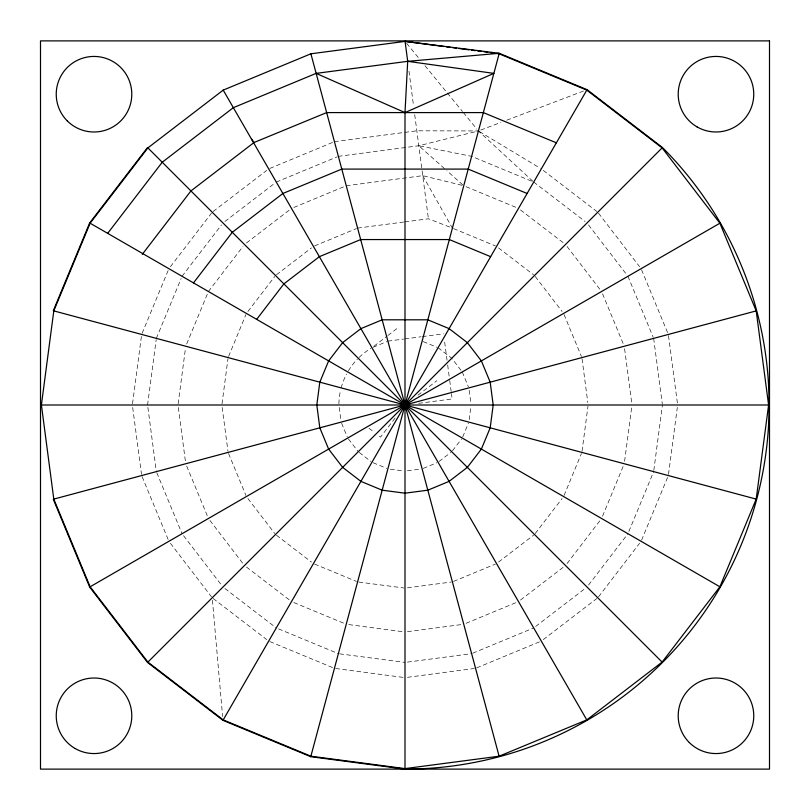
<?xml version="1.0" encoding="UTF-8"?>
<svg xmlns="http://www.w3.org/2000/svg" width="810" height="810" viewBox="0 0 810 810"><rect width="100%" height="100%" fill="white"/><g stroke="black" fill="none" stroke-linecap="round" stroke-linejoin="round"><path stroke-width="0.61" stroke-dasharray="4.05 3.04" d="M132.526 403.765L141.497 335.674M147.572 405L156.178 339.603M178.17 403.755L185.409 348.745M222.031 403.755L227.944 358.85M469.182 419.671L470.792 407.44M582.056 451.15L587.969 406.245M624.591 461.255L631.668 407.501M653.822 470.397L662.428 405M668.503 474.326L677.312 407.481M142.135 333.285L168.419 269.841M156.34 338.367L181.106 278.579M186.705 343.916L207.451 293.827M228.592 356.44L245.916 314.594M462.723 436.914L468.382 423.245M564.084 495.406L581.408 453.559M602.549 516.173L623.295 466.084M628.894 531.421L653.66 471.633M641.581 540.159L667.865 476.715M170.414 266.703L211.461 213.212M182.058 276.281L221.454 224.947M208.413 291.499L242.949 246.483M247.931 311.435L274.742 276.504M395.077 418.122L380.518 437.117L377.946 435.142M452.496 450.775L461.508 439.03M535.258 533.496L562.069 498.565M567.051 563.517L600.048 520.496M588.546 585.053L627.942 533.719M598.539 596.788L639.586 543.297M213.212 211.461L266.703 170.414M224.947 221.454L274.307 183.576M246.483 242.949L289.504 209.952M276.504 274.742L311.435 247.931M373.936 346.214L386.907 336.261M387.909 335.502L396.88 328.607M439.03 461.508L450.775 452.496M498.565 562.069L533.496 535.258M520.496 600.048L563.517 567.051M535.693 626.424L585.053 588.546M543.297 639.586L596.788 598.539M417.96 395.209L436.863 380.71M269.841 168.419L333.285 142.135M276.281 182.058L337.223 156.816M293.827 207.451L343.916 186.705M314.594 245.916L356.44 228.592M373.086 347.277L386.755 341.617M423.245 468.382L436.914 462.723M453.559 581.408L495.406 564.084M466.084 623.295L516.173 602.549M472.777 653.184L533.719 627.942M476.715 667.865L540.159 641.581M480.775 130.046L500.853 122.421M506.756 120.184L583.514 91.014M532.798 181.207L478.416 130.947L418.8 145.749L338.367 156.34M334.439 141.659L416.836 130.805L478.416 130.947M346.245 185.733L422.739 175.669L463.755 185.733L446.897 170.738M357.605 228.106L403.572 222.051M404.818 221.889L428.419 218.781L450.117 227.215M387.889 341.142L403.582 339.076M404.798 338.914L421.048 336.778M422.304 336.606L443.566 333.811M418.669 403.329L452.132 398.925L451.443 393.68M407.44 470.792L419.671 469.182M407.491 587.807L451.15 582.056M407.501 631.668L461.255 624.591M407.47 662.104L471.633 653.66M407.481 677.312L474.326 668.503M390.329 469.182L403.775 470.954M358.85 582.056L403.755 587.969M348.745 624.591L403.755 631.83M339.603 653.822L405 662.428M335.674 668.503L403.765 677.474M531.421 181.106L471.633 156.34L418.8 145.749L445.956 169.908M466.084 186.705L516.173 207.451M453.559 228.592L495.406 245.916M423.245 341.617L436.914 347.277M373.086 462.723L386.755 468.382M314.594 564.084L356.44 581.408M293.827 602.549L343.916 623.295M278.579 628.894L338.367 653.66M269.841 641.581L333.285 667.865M479.479 131.595L540.25 168.247M543.297 170.414L596.788 211.461M533.719 182.058L585.053 221.454M520.496 209.952L563.517 242.949M498.565 247.931L533.496 274.742M438.058 347.743L451.747 358.253L461.508 370.97M368.995 428.277L374.423 432.439M359.225 452.496L370.97 461.508M276.504 535.258L311.435 562.069M246.483 567.051L289.504 600.048M224.947 588.546L276.281 627.942M213.212 598.539L266.703 639.586M406.66 43.345L419.418 58.917M424.997 65.731L446.523 92.016M447.322 92.988L462.469 111.476M463.259 112.448L476.817 129.003M598.539 213.212L639.586 266.703M588.546 224.947L626.424 274.307M567.051 246.483L600.048 289.504M535.258 276.504L562.069 311.435M348.492 439.03L358.253 451.747M247.931 498.565L274.742 533.496M209.952 520.496L242.949 563.517M183.576 535.693L221.454 585.053M170.414 543.297L211.461 596.788M422.739 175.669L452.395 228.106M641.581 269.841L667.865 333.285M627.942 276.281L653.184 337.223M602.549 293.827L623.295 343.916M564.084 314.594L581.408 356.44M462.257 371.942L468.382 386.755M341.617 423.245L347.277 436.914M228.592 453.559L245.916 495.406M186.705 466.084L207.451 516.173M156.816 472.777L182.058 533.719M142.135 476.715L168.419 540.159M668.503 335.674L677.474 403.765M653.66 338.367L662.266 403.765M624.591 348.745L631.83 403.755M582.056 358.85L587.807 402.509M469.182 390.329L470.954 403.775M447.039 360.187L444.508 340.939M408.989 71.199L413.566 105.968M414.71 114.666L428.419 218.781M447.677 365.037L449.398 378.118M449.712 380.518L451.15 391.422M339.208 407.44L340.818 419.671M222.193 407.491L227.944 451.15M178.332 407.501L185.409 461.255M147.896 407.47L156.34 471.633M132.688 407.481L141.497 474.326M212.443 600.281L222.618 716.577M338.904 403.775A66.116 66.116 0 0 1 340.554 390.268M341.142 387.889A66.116 66.116 0 0 1 346.558 374.088M348.371 370.889A66.116 66.116 0 0 1 357.392 359.124M359.124 357.392A66.116 66.116 0 0 1 370.889 348.371"/><path stroke-width="1.21" d="M443.941 46.514L405.071 41.391L407.693 61.327L405 112.59L405 768.599L310.898 756.206L223.206 719.887L147.896 662.104L90.112 586.794L53.794 499.102L41.401 405L53.794 310.898L90.112 223.206L147.896 147.896L223.206 90.112L310.898 53.794L405.071 41.391L499.243 53.298L587.058 89.667L662.469 147.531A364.115 364.115 0 0 1 405 769.115L310.757 756.702L222.942 720.333L147.531 662.469L89.667 587.058L53.298 499.243M405 768.599L499.102 756.206L586.794 719.887L662.104 662.104L719.887 586.794L756.206 499.102L768.599 405L756.206 310.898L719.887 223.206L662.104 147.896L586.794 90.112L499.102 53.794L496.601 53.46M310.757 756.702L499.243 53.298L407.693 61.327L316.143 73.376L233.341 107.679L162.233 162.233L107.679 233.341M223.206 719.887L586.794 90.112M142.297 254.33L190.937 190.937L254.077 142.489L326.643 112.59L483.357 112.59L556.369 142.823M193.489 282.882L232.298 232.298L282.882 193.489L341.79 169.088L468.21 169.088L527.118 193.489M256.669 319.363L283.885 283.885L319.363 256.669L360.673 239.557L449.327 239.557L490.637 256.669M147.531 662.469L662.469 147.531M90.112 586.794L719.887 223.206M53.794 499.102L756.206 310.898M41.401 405L768.599 405M446.442 46.848L450.208 47.344M452.709 47.679L456.475 48.175M458.986 48.499L469.01 49.825M471.521 50.159L475.278 50.655M477.789 50.979L481.555 51.476M484.056 51.81L487.822 52.306M490.333 52.64L494.09 53.136M407.693 61.327L493.857 73.376L405 112.59L316.143 73.376M756.206 499.102L53.298 310.757L89.667 222.942L147.531 147.531L662.104 662.104M90.112 223.206L719.887 586.794M251.515 139.168L254.077 142.489M223.206 90.112L586.794 719.887M310.898 53.794L499.102 756.206M769.5 40.885L769.5 769.115L40.5 769.115L40.5 40.885L769.5 40.885M319.808 382.178L316.811 405L319.808 427.822L328.627 449.094L342.64 467.36L360.906 481.373L382.178 490.192L405 493.189L427.822 490.192L449.094 481.373L467.36 467.36L481.373 449.094L490.192 427.822L493.189 405L490.192 382.178L481.373 360.906L467.36 342.64L449.094 328.627L427.822 319.808L382.178 319.808L360.906 328.627L342.64 342.64L328.627 360.906L319.808 382.178M67.351 120.974A37.776 37.776 0 0 0 130.521 103.923A37.776 37.776 0 0 0 84.169 57.743A37.776 37.776 0 0 0 67.351 120.974M75.067 748.47A37.776 37.776 0 0 0 131.787 715.858A37.776 37.776 0 0 0 75.188 683.043A37.776 37.776 0 0 0 75.067 748.47M689.32 742.547A37.776 37.776 0 0 0 752.49 725.497A37.776 37.776 0 0 0 706.138 679.317A37.776 37.776 0 0 0 689.32 742.547M697.035 126.886A37.776 37.776 0 0 0 753.756 94.274A37.776 37.776 0 0 0 697.157 61.459A37.776 37.776 0 0 0 697.035 126.886"/></g></svg>
